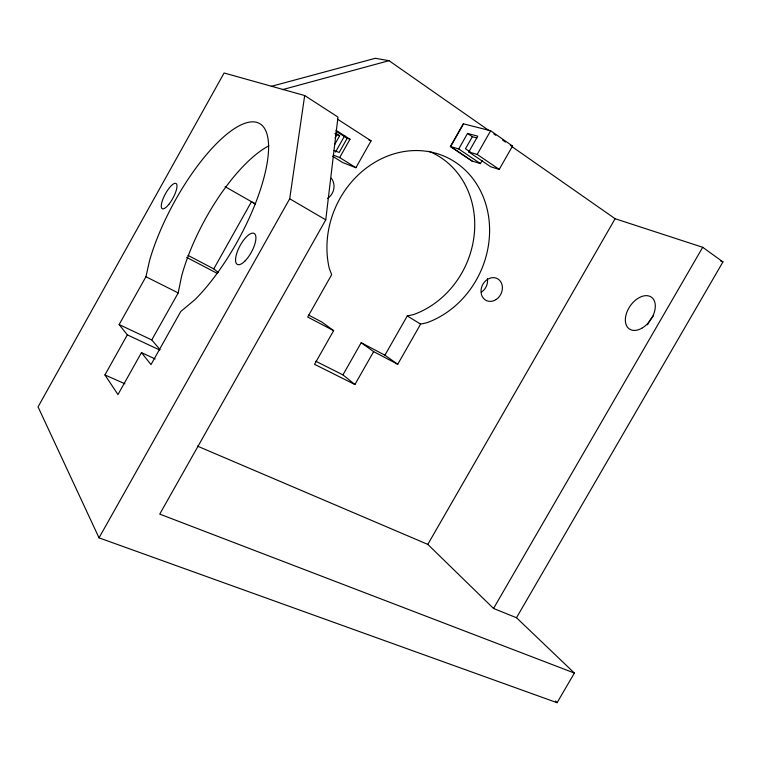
<?xml version="1.0" encoding="UTF-8"?>
<svg xmlns="http://www.w3.org/2000/svg" width="761" height="761" viewBox="0 0 761 761"><rect width="100%" height="100%" fill="white"/><g stroke="black" fill="none" stroke-linecap="round" stroke-linejoin="round"><path stroke-width="1.14" d="M574.393 673.066L159.734 514.103L325.756 219.843L337.979 117.08L304.676 95.534L224.095 72.999L38.05 406.888L99.025 537.846L557.09 702.707L574.393 673.066L516.491 617.732L493.537 608.458L427.806 544.391L197.403 446.108M99.025 537.846L289.703 198.773L304.676 95.534M145.95 276.738L119.125 324.567L127.325 334.859L104.923 374.935L117.965 394.569L141.46 352.619L151.001 364.605L180.785 311.468L194.949 299.644A111.258 37.137 -61.4 0 0 266.388 167.154A111.258 37.137 -61.4 0 0 227.625 133.536A111.258 37.137 -61.4 0 0 149.622 260.329L145.95 276.738L178.207 292.918L181.479 276.614A109.308 39.543 -61.4 0 1 268.852 145.817M159.981 349.613L151.762 339.939L178.207 292.918M218.198 272.409L213.784 268.88L251.463 201.722L255.354 203.929M335.116 137.741L336.79 134.764L339.634 135.734L334.583 144.704M335.525 152.038L344.762 135.629M333.204 155.082L339.672 157.556L349.993 139.244L347.178 138.293L339.197 152.457L333.889 150.488M332.728 156.338L342.688 162.55L355.91 167.705L371.083 140.823L337.427 119.106M308.614 315.064L321.865 322.036L333.641 330.645L314.55 364.329L354.921 384.524L373.632 351.63L361.199 342.726L342.935 374.878L354.921 384.524M450.388 146.493L463.268 123.786L490.645 130.749L512.534 146.055L499.235 169.408L490.693 166.764L468.805 151.943L477.765 136.171L467.549 133.441L458.731 148.966L450.388 146.493L471.887 160.961L480.41 163.596L482.151 160.533M463.535 123.853L450.655 146.569L472.153 161.047M476.9 137.969L472.343 136.733L465.504 148.776L470.26 152M468.805 151.943L477.185 154.426L490.645 130.749M333.641 330.645L307.691 317.033L331.653 274.683L329.199 268.11A90.283 79.325 -65.3 0 1 389.309 155.415A90.283 79.325 -65.3 0 1 487.392 210.198A90.283 79.325 -65.3 0 1 426.959 322.712L420.614 324.11L397.727 364.272L384.914 355.197L407.268 315.939L413.499 314.588A88.181 78.05 -65.7 0 0 474.331 233.503A88.181 78.05 -65.7 0 0 428.814 151.249M427.806 544.391L615.126 218.73L702.707 247.287L722.95 261.908L516.491 617.732M493.537 608.458L702.707 247.287M282.436 89.646L389.014 60.68L488.971 130.55M271.335 86.345L375.325 58.293L389.014 60.68M510.327 145.465L512.534 146.055M368.98 140.138L371.083 140.823M720.705 261.156L722.95 261.908M104.923 374.935L124.947 383.801M141.46 352.619L155.139 358.935M127.325 334.859L159.686 350.003M119.125 324.567L151.762 339.939M315.777 361.237L342.935 374.878M186.673 257.399L217.189 273.351M373.632 351.63L397.727 364.272M188.015 255.382L213.784 268.88M361.199 342.726L384.914 355.197M225.132 186.683L255.087 203.758M289.703 198.773L325.756 219.843M407.268 315.939L420.614 324.11M339.672 157.556L355.91 167.705M335.696 133.223L339.634 135.734M334.83 133.517L336.79 134.764M336.01 130.321L349.993 139.244M336.238 131.311L347.178 138.293M458.731 148.966L480.41 163.596M477.185 154.426L499.235 169.408M467.549 133.441L472.343 136.733M493.822 133.936L495.763 135.296M502.555 140.043L505.466 142.079M512.258 146.825L615.126 218.73M555.435 701.014L557.09 702.707M331.311 178.179A13.584 12.528 -70.1 0 1 327.439 198.507M487.421 278.659A11.995 10.121 -63.4 0 1 481.637 291.986M647.601 324.776A19.082 12.528 -54.9 0 1 653.423 315.805M496.229 299.463A12.262 10.264 -63.2 0 0 497.837 278.906A12.262 10.264 -63.2 0 0 481.047 290.188A12.262 10.264 -63.2 0 0 496.229 299.463M245.032 260.956A17.636 6.535 -61.5 0 0 254.878 234.017A17.636 6.535 -61.5 0 0 237.28 251.767A17.636 6.535 -61.5 0 0 245.032 260.956M168.818 204.395A14.373 4.338 -61.4 0 0 176.086 183.506A14.373 4.338 -61.4 0 0 162.474 200.343A14.373 4.338 -61.4 0 0 168.818 204.395M641.827 328.229A19.348 12.366 -55.3 0 0 652.491 298.103A19.348 12.366 -55.3 0 0 626.655 312.8A19.348 12.366 -55.3 0 0 641.827 328.229"/></g></svg>
